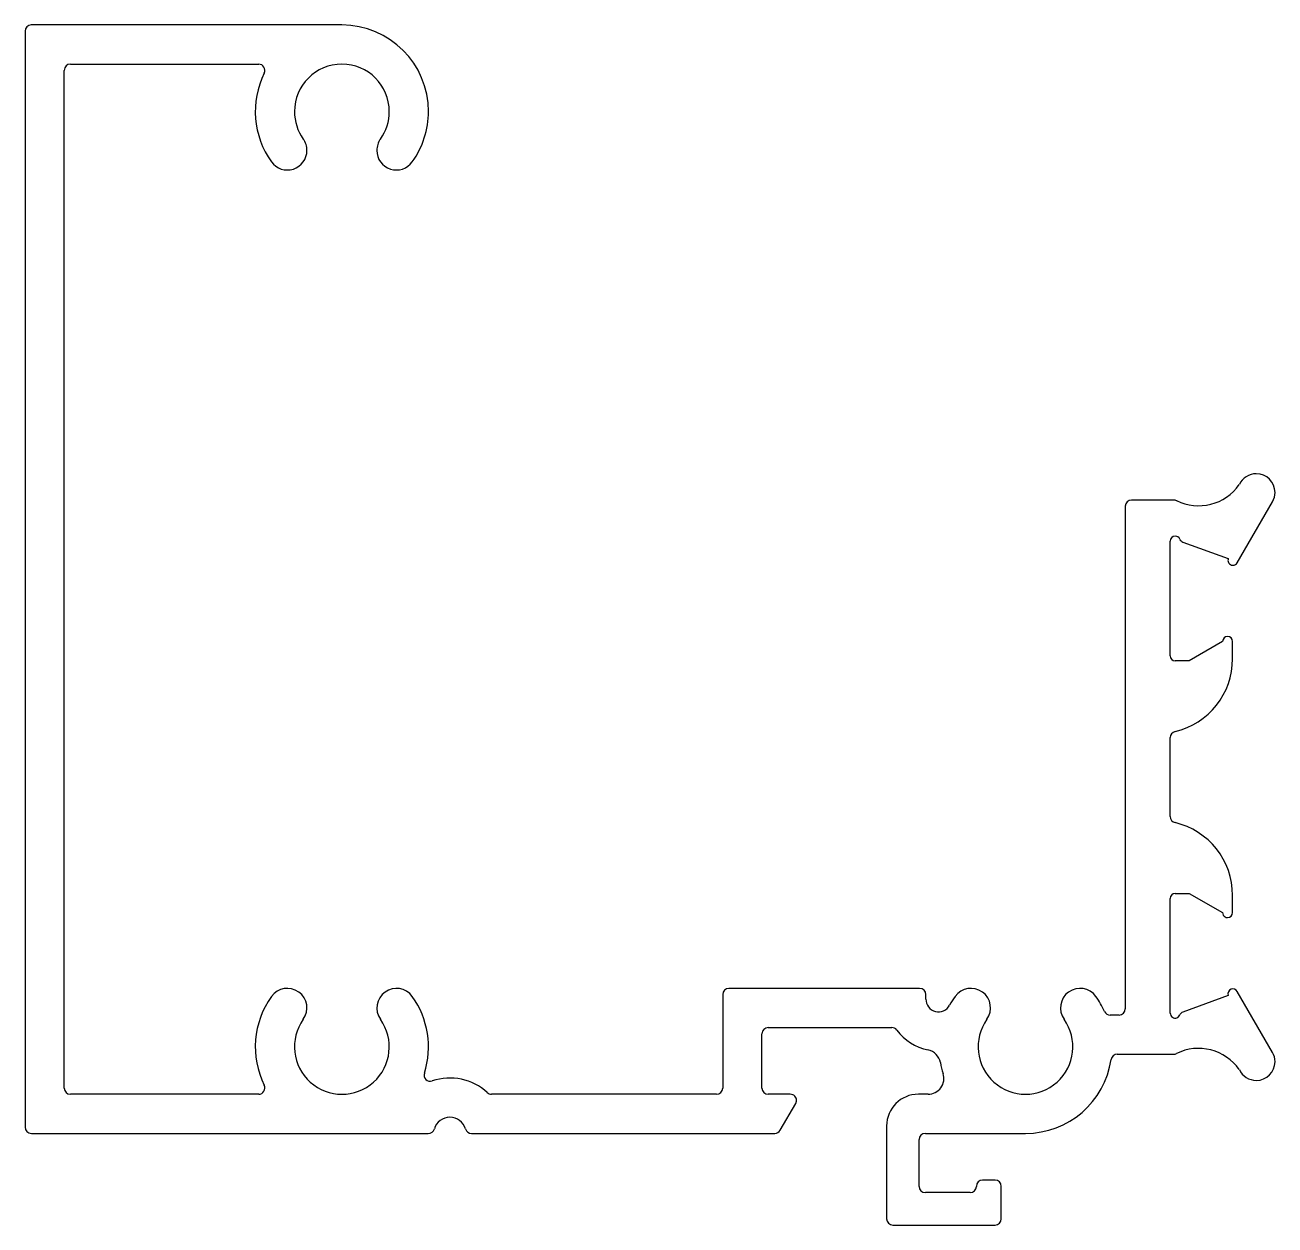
# Model space of a CAD drawing. Header units: inches. Extents: x -23.7 to 26.4, y -3.8 to 44.3.
import ezdxf

# ---------------------------------------------------------------- set-up
doc = ezdxf.new("R2010")
doc.units = ezdxf.units.IN
doc.header["$MEASUREMENT"] = 0
doc.layers.add('BEAD', color=152, linetype='Continuous')

msp = doc.modelspace()

# ---------------------------------------------------------------- linework, layer by layer
at = {"layer": 'BEAD', "color": 7, "lineweight": -2}
for p, q in [((-23.678, 44.093), (-23.678, 0.147)), ((-10.978, 44.343), (-23.428, 44.343)), ((-21.858, 42.773), (-14.312, 42.773)), ((-22.108, 1.713), (-22.108, 42.523)), ((22.361, 25.293), (20.672, 25.293)), ((24.91, 22.775), (26.321, 25.22)), ((20.422, 25.043), (20.422, 4.888)), ((22.222, 19.045), (22.222, 23.645)), ((22.725, 23.607), (24.549, 22.944)), ((24.322, 19.619), (22.982, 18.845)), ((24.722, 18.926), (24.722, 19.619)), ((22.982, 18.845), (22.422, 18.845)), ((22.222, 12.6), (22.222, 15.763)), ((22.222, 4.718), (22.222, 9.318)), ((22.422, 9.518), (22.982, 9.518)), ((22.982, 9.518), (24.322, 8.745)), ((24.722, 8.745), (24.722, 9.438)), ((12.177, 5.709), (4.537, 5.709)), ((26.321, 3.143), (24.91, 5.588)), ((4.287, 5.459), (4.287, 1.713)), ((12.427, 5.278), (12.427, 5.459)), ((24.549, 5.42), (22.725, 4.756)), ((20.172, 4.638), (19.815, 4.638)), ((6.107, 4.139), (11.058, 4.139)), ((5.857, 1.713), (5.857, 3.889)), ((20.102, 3.07), (22.361, 3.07)), ((-14.312, 1.463), (-21.858, 1.463)), ((4.037, 1.463), (-4.977, 1.463)), ((6.994, 1.463), (6.107, 1.463)), ((6.593, 0.02), (7.21, 1.088)), ((12.516, 1.463), (12.127, 1.463)), ((10.857, 0.193), (10.857, -0.107)), ((-23.424, -0.107), (-7.516, -0.107)), ((-5.781, -0.107), (6.374, -0.107)), ((10.857, -0.107), (10.857, -3.532)), ((12.157, -2.232), (12.157, -0.357)), ((12.407, -0.107), (16.422, -0.107)), ((15.202, -1.982), (14.702, -1.982)), ((14.202, -2.482), (12.407, -2.482)), ((15.452, -3.532), (15.452, -2.232)), ((11.107, -3.782), (15.202, -3.782))]:
    msp.add_line(p, q, dxfattribs=at)
for centre, radius, start, end in [((-23.428, 44.093), 0.25, 90, 180), ((-10.978, 40.873), 3.47, 360, 90), ((-21.858, 42.523), 0.25, 90, 180), ((-14.312, 42.523), 0.25, 333.6695, 90), ((-10.978, 40.873), 1.9, 360, 180), ((-10.978, 40.873), 3.47, 153.6694, 215.5331), ((-10.978, 40.873), 1.9, 180, 215.5331), ((-10.978, 40.873), 1.9, 324.4669, 360), ((-10.978, 40.873), 3.47, 324.4669, 360), ((-13.163, 39.313), 0.785, 0, 35.5331), ((-8.793, 39.313), 0.785, 144.4669, 180), ((-13.163, 39.313), 0.785, 215.5331, 360), ((-8.793, 39.313), 0.785, 180, 324.4669), ((25.672, 25.595), 0.75, 90, 155.025), ((25.672, 25.595), 0.75, 0, 90), ((23.356, 27.062), 2, 243.8029, 324.8875), ((25.672, 25.595), 0.75, 330, 0), ((20.672, 25.043), 0.25, 90, 180), ((22.361, 25.039), 0.254, 63.8029, 90), ((22.422, 23.645), 0.2, 90, 180), ((22.422, 23.645), 0.2, 22.3472, 90), ((22.795, 23.798), 0.203, 202.3472, 250), ((24.736, 22.875), 0.2, 160, 250), ((24.736, 22.875), 0.2, 250, 270), ((24.736, 22.875), 0.2, 270, 330), ((24.522, 19.619), 0.2, 90, 180), ((24.522, 19.619), 0.2, 360, 90), ((22.422, 19.045), 0.2, 180, 270), ((21.722, 18.926), 3, 283.3424, 359.9999), ((22.472, 15.763), 0.25, 103.3425, 180), ((22.472, 12.6), 0.25, 180, 256.6575), ((21.722, 9.438), 3, 0.0001, 76.6576), ((22.422, 9.318), 0.2, 90, 180), ((24.522, 8.745), 0.2, 180, 240), ((24.522, 8.745), 0.2, 240, 270), ((24.522, 8.745), 0.2, 270, 0), ((-13.163, 4.924), 0.785, 324.4669, 144.4669), ((-8.793, 4.924), 0.785, 35.5331, 215.5331), ((4.537, 5.459), 0.25, 90, 180), ((12.177, 5.459), 0.25, 360, 90), ((14.237, 4.924), 0.785, 324.4669, 144.4669), ((18.607, 4.924), 0.785, 35.5331, 215.5331), ((24.736, 5.488), 0.2, 110, 200), ((24.736, 5.488), 0.2, 30, 110), ((-10.978, 3.363), 3.47, 144.4669, 206.3306), ((-10.978, 3.363), 3.47, 342.3465, 35.5331), ((12.935, 5.278), 0.508, 180, 331.2315), ((16.422, 3.363), 3.47, 144.4669, 151.2315), ((16.422, 3.363), 3.47, 24.2014, 35.5331), ((19.815, 4.888), 0.25, 204.2016, 270.0002), ((20.172, 4.888), 0.25, 270, 0), ((22.422, 4.718), 0.2, 180, 290), ((22.422, 4.718), 0.2, 290, 337.6528), ((22.795, 4.565), 0.203, 110, 157.6528), ((-10.978, 3.363), 1.9, 144.4669, 35.5331), ((6.107, 3.889), 0.25, 90, 180), ((11.058, 3.885), 0.254, 36.5938, 90), ((12.935, 5.278), 2.083, 216.5938, 258.3368), ((16.422, 3.363), 1.9, 144.4669, 35.5331), ((12.385, 2.616), 0.635, 10.4873, 78.3368), ((20.102, 2.82), 0.25, 90, 171.5978), ((22.361, 3.324), 0.254, 270, 296.197), ((23.356, 1.301), 2, 35.1125, 116.197), ((25.672, 2.768), 0.75, 360, 30), ((16.422, 3.363), 3.47, 190.4873, 197.9484), ((16.422, 3.363), 3.47, 270.0007, 351.5979), ((25.672, 2.768), 0.75, 270, 0), ((-7.434, 2.235), 0.25, 162.3465, 288.5352), ((-6.648, -0.107), 2.22, 47.4992, 108.5352), ((12.516, 2.098), 0.635, 270, 17.9484), ((25.672, 2.768), 0.75, 204.975, 270), ((-21.858, 1.713), 0.25, 180, 270), ((-14.312, 1.713), 0.25, 269.9999, 26.3305), ((-4.977, 1.717), 0.254, 227.4992, 270), ((4.037, 1.713), 0.25, 270, 0), ((6.107, 1.713), 0.25, 180, 270), ((6.994, 1.213), 0.25, 360, 90.0001), ((6.994, 1.213), 0.25, 330.0001, 360), ((12.127, 0.193), 1.27, 90, 180), ((-6.648, -0.107), 0.65, 16.3183, 163.6817), ((-23.424, 0.147), 0.254, 180, 270), ((-7.516, 0.147), 0.254, 270, 343.6817), ((-5.781, 0.147), 0.254, 196.3183, 270), ((6.374, 0.147), 0.254, 270, 330), ((12.407, -0.357), 0.25, 90, 180), ((14.702, -2.232), 0.25, 90, 180), ((15.202, -2.232), 0.25, 360, 90), ((12.407, -2.232), 0.25, 180, 270), ((14.202, -2.232), 0.25, 270, 0), ((11.107, -3.532), 0.25, 180, 270), ((15.202, -3.532), 0.25, 270, 0)]:
    msp.add_arc(centre, radius, start, end, dxfattribs=at)

doc.saveas('drawing.dxf')
